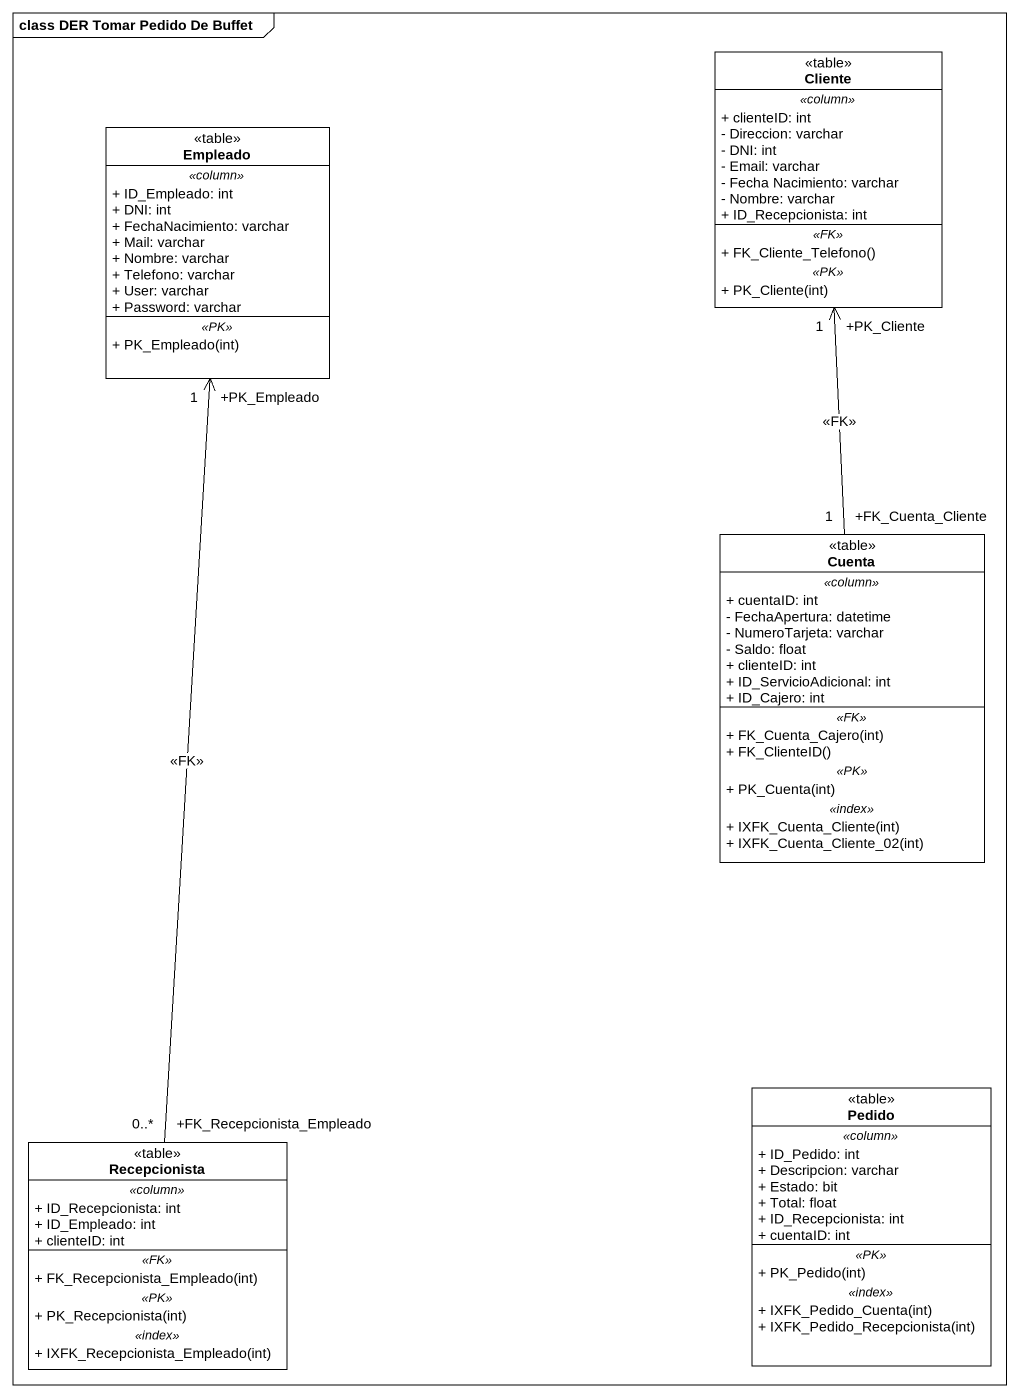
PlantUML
@startuml
mainframe class DER Tomar Pedido De Buffet
hide circle
hide empty members
skinparam classAttributeIconSize 0
class Cliente <<table>> {
  .. <<column>> ..
  + clienteID: int
  - Direccion: varchar
  - DNI: int
  - Email: varchar
  - Fecha Nacimiento: varchar
  - Nombre: varchar
  + ID_Recepcionista: int
  .. <<FK>> ..
  + FK_Cliente_Telefono()
  .. <<PK>> ..
  + PK_Cliente(int)
}
class Empleado <<table>> {
  .. <<column>> ..
  + ID_Empleado: int
  + DNI: int
  + FechaNacimiento: varchar
  + Mail: varchar
  + Nombre: varchar
  + Telefono: varchar
  + User: varchar
  + Password: varchar
  .. <<PK>> ..
  + PK_Empleado(int)
}
class Cuenta <<table>> {
  .. <<column>> ..
  + cuentaID: int
  - FechaApertura: datetime
  - NumeroTarjeta: varchar
  - Saldo: float
  + clienteID: int
  + ID_ServicioAdicional: int
  + ID_Cajero: int
  .. <<FK>> ..
  + FK_Cuenta_Cajero(int)
  + FK_ClienteID()
  .. <<PK>> ..
  + PK_Cuenta(int)
  .. <<index>> ..
  + IXFK_Cuenta_Cliente(int)
  + IXFK_Cuenta_Cliente_02(int)
}
class Pedido <<table>> {
  .. <<column>> ..
  + ID_Pedido: int
  + Descripcion: varchar
  + Estado: bit
  + Total: float
  + ID_Recepcionista: int
  + cuentaID: int
  .. <<PK>> ..
  + PK_Pedido(int)
  .. <<index>> ..
  + IXFK_Pedido_Cuenta(int)
  + IXFK_Pedido_Recepcionista(int)
}
class Recepcionista <<table>> {
  .. <<column>> ..
  + ID_Recepcionista: int
  + ID_Empleado: int
  + clienteID: int
  .. <<FK>> ..
  + FK_Recepcionista_Empleado(int)
  .. <<PK>> ..
  + PK_Recepcionista(int)
  .. <<index>> ..
  + IXFK_Recepcionista_Empleado(int)
}
Cuenta "+FK_Cuenta_Cliente\n1" -up-> "+PK_Cliente\n1" Cliente : <<FK>>
Recepcionista "+FK_Recepcionista_Empleado\n0..*" -up-> "+PK_Empleado\n1" Empleado : <<FK>>
@enduml
